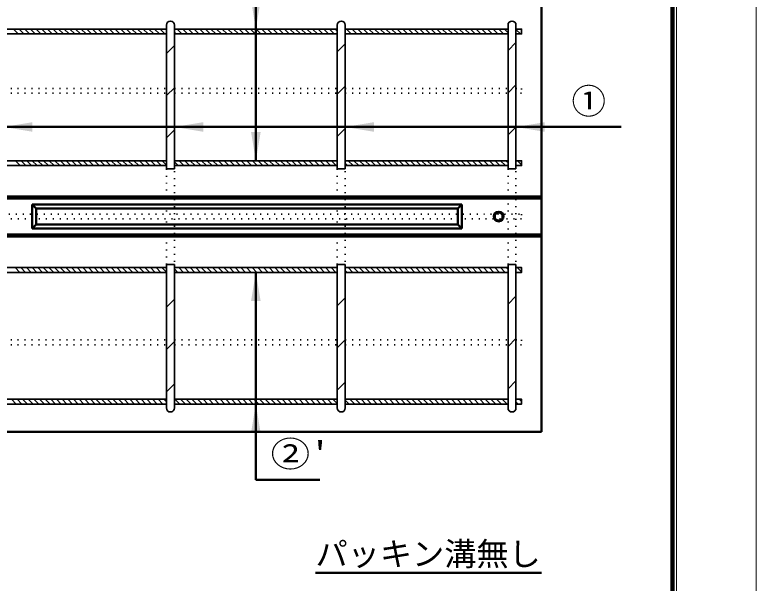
# Model space of a CAD drawing. Units: millimetres, scale not verified. Extents: x -2102 to 2102, y -1485 to 1485.
# Drawn here: x 1173 to 2102, y 404 to 1117 of the extents above; entities that cross this region are included whole.
import ezdxf
from ezdxf.enums import TextEntityAlignment as Align

# ---------------------------------------------------------------- set-up
doc = ezdxf.new("R2010")
doc.units = ezdxf.units.MM
doc.header["$LTSCALE"] = 5
doc.linetypes.add('DOTTED', pattern=[1.75, 0.25, -1.5])
doc.layers.add('0-0_V-nasSTD', color=7, linetype='Continuous', lineweight=35)
doc.layers.add('0-1_0', color=7, linetype='Continuous', lineweight=50)
doc.styles.add('ＭＳ ゴシック', font='')
doc.styles.get('ＭＳ ゴシック').set_extended_font_data('MS Gothic')

msp = doc.modelspace()

# ---------------------------------------------------------------- linework, layer by layer
at = {"layer": '0-0_V-nasSTD', "lineweight": 50}
for p, q in [((1475.5, 933.887), (1475.5, 1163.887)), ((1159.5, 976.208), (1933.5, 976.208)), ((1095, 888.887), (1833.5, 888.887)), ((1095, 886.387), (1833.5, 886.387)), ((1195, 878.887), (1733.5, 878.887)), ((1195, 878.887), (1195, 848.887)), ((1200, 873.887), (1195, 878.887)), ((1200, 873.887), (1728.5, 873.887)), ((1200, 873.887), (1200, 853.887)), ((1728.5, 873.887), (1733.5, 878.887)), ((1728.5, 873.887), (1728.5, 853.887)), ((1733.5, 878.887), (1733.5, 848.887)), ((1200, 853.887), (1195, 848.887)), ((1195, 848.887), (1733.5, 848.887)), ((1200, 853.887), (1728.5, 853.887)), ((1728.5, 853.887), (1733.5, 848.887)), ((1833.5, 841.387), (1095, 841.387)), ((1095, 838.887), (1833.5, 838.887)), ((1475.5, 793.887), (1475.5, 533.887))]:
    msp.add_line(p, q, dxfattribs=at)
at = {"layer": '0-0_V-nasSTD'}
for p, q in [((1159.5, 1098.887), (1363.5, 1098.887)), ((1171.798, 1098.887), (1177.798, 1092.887)), ((1178.869, 1098.887), (1184.869, 1092.887)), ((1185.94, 1098.887), (1191.94, 1092.887)), ((1193.011, 1098.887), (1199.011, 1092.887)), ((1200.082, 1098.887), (1206.082, 1092.887)), ((1207.153, 1098.887), (1213.153, 1092.887)), ((1214.224, 1098.887), (1220.224, 1092.887)), ((1221.295, 1098.887), (1227.295, 1092.887)), ((1228.366, 1098.887), (1234.366, 1092.887)), ((1235.437, 1098.887), (1241.437, 1092.887)), ((1242.508, 1098.887), (1248.508, 1092.887)), ((1249.579, 1098.887), (1255.579, 1092.887)), ((1256.65, 1098.887), (1262.65, 1092.887)), ((1263.721, 1098.887), (1269.721, 1092.887)), ((1270.792, 1098.887), (1276.792, 1092.887)), ((1277.864, 1098.887), (1283.864, 1092.887)), ((1284.935, 1098.887), (1290.935, 1092.887)), ((1292.006, 1098.887), (1298.006, 1092.887)), ((1299.077, 1098.887), (1305.077, 1092.887)), ((1306.148, 1098.887), (1312.148, 1092.887)), ((1313.219, 1098.887), (1319.219, 1092.887)), ((1320.29, 1098.887), (1326.29, 1092.887)), ((1327.361, 1098.887), (1333.361, 1092.887)), ((1334.432, 1098.887), (1340.432, 1092.887)), ((1341.503, 1098.887), (1347.503, 1092.887)), ((1348.574, 1098.887), (1354.574, 1092.887)), ((1355.645, 1098.887), (1361.645, 1092.887)), ((1362.716, 1098.887), (1363.5, 1098.103)), ((1363.5, 1103.887), (1363.5, 923.887)), ((1373.5, 1103.887), (1373.5, 923.887)), ((1373.5, 1098.887), (1577.5, 1098.887)), ((1376.858, 1098.887), (1382.858, 1092.887)), ((1383.93, 1098.887), (1389.93, 1092.887)), ((1391.001, 1098.887), (1397.001, 1092.887)), ((1398.072, 1098.887), (1404.072, 1092.887)), ((1405.143, 1098.887), (1411.143, 1092.887)), ((1412.214, 1098.887), (1418.214, 1092.887)), ((1419.285, 1098.887), (1425.285, 1092.887)), ((1426.356, 1098.887), (1432.356, 1092.887)), ((1433.427, 1098.887), (1439.427, 1092.887)), ((1440.498, 1098.887), (1446.498, 1092.887)), ((1447.569, 1098.887), (1453.569, 1092.887)), ((1454.64, 1098.887), (1460.64, 1092.887)), ((1461.711, 1098.887), (1467.711, 1092.887)), ((1468.782, 1098.887), (1474.782, 1092.887)), ((1475.853, 1098.887), (1481.853, 1092.887)), ((1482.924, 1098.887), (1488.924, 1092.887)), ((1489.996, 1098.887), (1495.996, 1092.887)), ((1497.067, 1098.887), (1503.067, 1092.887)), ((1504.138, 1098.887), (1510.138, 1092.887)), ((1511.209, 1098.887), (1517.209, 1092.887)), ((1518.28, 1098.887), (1524.28, 1092.887)), ((1525.351, 1098.887), (1531.351, 1092.887)), ((1532.422, 1098.887), (1538.422, 1092.887)), ((1539.493, 1098.887), (1545.493, 1092.887)), ((1546.564, 1098.887), (1552.564, 1092.887)), ((1553.635, 1098.887), (1559.635, 1092.887)), ((1560.706, 1098.887), (1566.706, 1092.887)), ((1567.777, 1098.887), (1573.777, 1092.887)), ((1574.848, 1098.887), (1577.5, 1096.235)), ((1577.5, 1103.887), (1577.5, 923.887)), ((1587.5, 1103.887), (1587.5, 923.887)), ((1587.5, 1098.887), (1791.5, 1098.887)), ((1588.991, 1098.887), (1594.991, 1092.887)), ((1596.062, 1098.887), (1602.062, 1092.887)), ((1603.133, 1098.887), (1609.133, 1092.887)), ((1610.204, 1098.887), (1616.204, 1092.887)), ((1617.275, 1098.887), (1623.275, 1092.887)), ((1624.346, 1098.887), (1630.346, 1092.887)), ((1631.417, 1098.887), (1637.417, 1092.887)), ((1638.488, 1098.887), (1644.488, 1092.887)), ((1645.559, 1098.887), (1651.559, 1092.887)), ((1652.63, 1098.887), (1658.63, 1092.887)), ((1659.701, 1098.887), (1665.701, 1092.887)), ((1666.772, 1098.887), (1672.772, 1092.887)), ((1673.843, 1098.887), (1679.843, 1092.887)), ((1680.914, 1098.887), (1686.914, 1092.887)), ((1687.985, 1098.887), (1693.985, 1092.887)), ((1695.057, 1098.887), (1701.057, 1092.887)), ((1702.128, 1098.887), (1708.128, 1092.887)), ((1709.199, 1098.887), (1715.199, 1092.887)), ((1716.27, 1098.887), (1722.27, 1092.887)), ((1723.341, 1098.887), (1729.341, 1092.887)), ((1730.412, 1098.887), (1736.412, 1092.887)), ((1737.483, 1098.887), (1743.483, 1092.887)), ((1744.554, 1098.887), (1750.554, 1092.887)), ((1751.625, 1098.887), (1757.625, 1092.887)), ((1758.696, 1098.887), (1764.696, 1092.887)), ((1765.767, 1098.887), (1771.767, 1092.887)), ((1772.838, 1098.887), (1778.838, 1092.887)), ((1779.909, 1098.887), (1785.909, 1092.887)), ((1786.98, 1098.887), (1791.5, 1094.367)), ((1791.5, 1103.887), (1791.5, 923.887)), ((1801.5, 1103.887), (1801.5, 923.887)), ((1808.5, 1098.887), (1801.5, 1098.887)), ((1801.5, 1098.509), (1807.123, 1092.887)), ((1808.194, 1098.887), (1808.5, 1098.58)), ((1159.5, 1092.887), (1363.5, 1092.887)), ((1373.5, 1095.174), (1375.787, 1092.887)), ((1373.5, 1092.887), (1577.5, 1092.887)), ((1587.5, 1093.306), (1587.919, 1092.887)), ((1587.5, 1092.887), (1791.5, 1092.887)), ((1363.5, 1068.507), (1373.5, 1078.507)), ((1577.5, 1070.375), (1587.5, 1080.375)), ((1791.5, 1072.243), (1801.5, 1082.243)), ((1363.5, 1015.474), (1373.5, 1025.474)), ((1577.5, 1017.342), (1587.5, 1027.342)), ((1791.5, 1019.21), (1801.5, 1029.21)), ((1791.5, 966.177), (1801.5, 976.177)), ((1363.5, 962.441), (1373.5, 972.441)), ((1577.5, 964.309), (1587.5, 974.309)), ((1159.5, 933.887), (1363.5, 933.887)), ((1174.163, 933.887), (1180.163, 927.887)), ((1181.234, 933.887), (1187.234, 927.887)), ((1188.305, 933.887), (1194.305, 927.887)), ((1195.376, 933.887), (1201.376, 927.887)), ((1202.447, 933.887), (1208.447, 927.887)), ((1209.518, 933.887), (1215.518, 927.887)), ((1216.589, 933.887), (1222.589, 927.887)), ((1223.66, 933.887), (1229.66, 927.887)), ((1230.731, 933.887), (1236.731, 927.887)), ((1237.803, 933.887), (1243.803, 927.887)), ((1244.874, 933.887), (1250.874, 927.887)), ((1251.945, 933.887), (1257.945, 927.887)), ((1259.016, 933.887), (1265.016, 927.887)), ((1266.087, 933.887), (1272.087, 927.887)), ((1273.158, 933.887), (1279.158, 927.887)), ((1280.229, 933.887), (1286.229, 927.887)), ((1287.3, 933.887), (1293.3, 927.887)), ((1294.371, 933.887), (1300.371, 927.887)), ((1301.442, 933.887), (1307.442, 927.887)), ((1308.513, 933.887), (1314.513, 927.887)), ((1315.584, 933.887), (1321.584, 927.887)), ((1322.655, 933.887), (1328.655, 927.887)), ((1329.726, 933.887), (1335.726, 927.887)), ((1336.798, 933.887), (1342.798, 927.887)), ((1343.869, 933.887), (1349.869, 927.887)), ((1350.94, 933.887), (1356.94, 927.887)), ((1358.011, 933.887), (1363.5, 928.397)), ((1373.5, 933.887), (1577.5, 933.887)), ((1373.5, 932.54), (1378.153, 927.887)), ((1379.224, 933.887), (1385.224, 927.887)), ((1386.295, 933.887), (1392.295, 927.887)), ((1393.366, 933.887), (1399.366, 927.887)), ((1400.437, 933.887), (1406.437, 927.887)), ((1407.508, 933.887), (1413.508, 927.887)), ((1414.579, 933.887), (1420.579, 927.887)), ((1421.65, 933.887), (1427.65, 927.887)), ((1428.721, 933.887), (1434.721, 927.887)), ((1435.792, 933.887), (1441.792, 927.887)), ((1442.864, 933.887), (1448.864, 927.887)), ((1449.935, 933.887), (1455.935, 927.887)), ((1457.006, 933.887), (1463.006, 927.887)), ((1464.077, 933.887), (1470.077, 927.887)), ((1471.148, 933.887), (1477.148, 927.887)), ((1478.219, 933.887), (1484.219, 927.887)), ((1485.29, 933.887), (1491.29, 927.887)), ((1492.361, 933.887), (1498.361, 927.887)), ((1499.432, 933.887), (1505.432, 927.887)), ((1506.503, 933.887), (1512.503, 927.887)), ((1513.574, 933.887), (1519.574, 927.887)), ((1520.645, 933.887), (1526.645, 927.887)), ((1527.716, 933.887), (1533.716, 927.887)), ((1534.787, 933.887), (1540.787, 927.887)), ((1541.858, 933.887), (1547.858, 927.887)), ((1548.93, 933.887), (1554.93, 927.887)), ((1556.001, 933.887), (1562.001, 927.887)), ((1563.072, 933.887), (1569.072, 927.887)), ((1570.143, 933.887), (1576.143, 927.887)), ((1577.214, 933.887), (1577.5, 933.601)), ((1587.5, 933.887), (1791.5, 933.887)), ((1587.5, 930.672), (1590.285, 927.887)), ((1591.356, 933.887), (1597.356, 927.887)), ((1598.427, 933.887), (1604.427, 927.887)), ((1605.498, 933.887), (1611.498, 927.887)), ((1612.569, 933.887), (1618.569, 927.887)), ((1619.64, 933.887), (1625.64, 927.887)), ((1626.711, 933.887), (1632.711, 927.887)), ((1633.782, 933.887), (1639.782, 927.887)), ((1640.853, 933.887), (1646.853, 927.887)), ((1647.924, 933.887), (1653.924, 927.887)), ((1654.996, 933.887), (1660.996, 927.887)), ((1662.067, 933.887), (1668.067, 927.887)), ((1669.138, 933.887), (1675.138, 927.887)), ((1676.209, 933.887), (1682.209, 927.887)), ((1683.28, 933.887), (1689.28, 927.887)), ((1690.351, 933.887), (1696.351, 927.887)), ((1697.422, 933.887), (1703.422, 927.887)), ((1704.493, 933.887), (1710.493, 927.887)), ((1711.564, 933.887), (1717.564, 927.887)), ((1718.635, 933.887), (1724.635, 927.887)), ((1725.706, 933.887), (1731.706, 927.887)), ((1732.777, 933.887), (1738.777, 927.887)), ((1739.848, 933.887), (1745.848, 927.887)), ((1746.919, 933.887), (1752.919, 927.887)), ((1753.991, 933.887), (1759.991, 927.887)), ((1761.062, 933.887), (1767.062, 927.887)), ((1768.133, 933.887), (1774.133, 927.887)), ((1775.204, 933.887), (1781.204, 927.887)), ((1782.275, 933.887), (1788.275, 927.887)), ((1789.346, 933.887), (1791.5, 931.733)), ((1803.488, 933.887), (1808.5, 928.875)), ((1159.5, 927.887), (1363.5, 927.887)), ((1363.5, 923.887), (1373.5, 923.887)), ((1373.5, 927.887), (1577.5, 927.887)), ((1577.5, 923.887), (1587.5, 923.887)), ((1587.5, 927.887), (1791.5, 927.887)), ((1791.5, 923.887), (1801.5, 923.887)), ((1801.5, 928.804), (1802.417, 927.887)), ((1159.5, 799.887), (1363.5, 799.887)), ((1173.813, 799.887), (1179.813, 793.887)), ((1180.884, 799.887), (1186.884, 793.887)), ((1187.955, 799.887), (1193.955, 793.887)), ((1195.026, 799.887), (1201.026, 793.887)), ((1202.097, 799.887), (1208.097, 793.887)), ((1209.168, 799.887), (1215.168, 793.887)), ((1216.239, 799.887), (1222.239, 793.887)), ((1223.31, 799.887), (1229.31, 793.887)), ((1230.381, 799.887), (1236.381, 793.887)), ((1237.452, 799.887), (1243.452, 793.887)), ((1244.523, 799.887), (1250.523, 793.887)), ((1251.594, 799.887), (1257.594, 793.887)), ((1258.665, 799.887), (1264.665, 793.887)), ((1265.737, 799.887), (1271.737, 793.887)), ((1272.808, 799.887), (1278.808, 793.887)), ((1279.879, 799.887), (1285.879, 793.887)), ((1286.95, 799.887), (1292.95, 793.887)), ((1294.021, 799.887), (1300.021, 793.887)), ((1301.092, 799.887), (1307.092, 793.887)), ((1308.163, 799.887), (1314.163, 793.887)), ((1315.234, 799.887), (1321.234, 793.887)), ((1322.305, 799.887), (1328.305, 793.887)), ((1329.376, 799.887), (1335.376, 793.887)), ((1336.447, 799.887), (1342.447, 793.887)), ((1343.518, 799.887), (1349.518, 793.887)), ((1350.589, 799.887), (1356.589, 793.887)), ((1357.66, 799.887), (1363.5, 794.047)), ((1363.5, 803.887), (1363.5, 623.887)), ((1363.5, 803.887), (1373.5, 803.887)), ((1363.5, 803.342), (1364.044, 803.887)), ((1373.5, 803.887), (1373.5, 623.887)), ((1373.5, 799.887), (1577.5, 799.887)), ((1378.874, 799.887), (1384.874, 793.887)), ((1385.945, 799.887), (1391.945, 793.887)), ((1393.016, 799.887), (1399.016, 793.887)), ((1400.087, 799.887), (1406.087, 793.887)), ((1407.158, 799.887), (1413.158, 793.887)), ((1414.229, 799.887), (1420.229, 793.887)), ((1421.3, 799.887), (1427.3, 793.887)), ((1428.371, 799.887), (1434.371, 793.887)), ((1435.442, 799.887), (1441.442, 793.887)), ((1442.513, 799.887), (1448.513, 793.887)), ((1449.584, 799.887), (1455.584, 793.887)), ((1456.655, 799.887), (1462.655, 793.887)), ((1463.726, 799.887), (1469.726, 793.887)), ((1470.798, 799.887), (1476.798, 793.887)), ((1477.869, 799.887), (1483.869, 793.887)), ((1484.94, 799.887), (1490.94, 793.887)), ((1492.011, 799.887), (1498.011, 793.887)), ((1499.082, 799.887), (1505.082, 793.887)), ((1506.153, 799.887), (1512.153, 793.887)), ((1513.224, 799.887), (1519.224, 793.887)), ((1520.295, 799.887), (1526.295, 793.887)), ((1527.366, 799.887), (1533.366, 793.887)), ((1534.437, 799.887), (1540.437, 793.887)), ((1541.508, 799.887), (1547.508, 793.887)), ((1548.579, 799.887), (1554.579, 793.887)), ((1555.65, 799.887), (1561.65, 793.887)), ((1562.721, 799.887), (1568.721, 793.887)), ((1569.792, 799.887), (1575.792, 793.887)), ((1576.864, 799.887), (1577.5, 799.25)), ((1577.5, 803.887), (1577.5, 623.887)), ((1577.5, 803.887), (1587.5, 803.887)), ((1587.5, 803.887), (1587.5, 623.887)), ((1587.5, 799.887), (1791.5, 799.887)), ((1591.006, 799.887), (1597.006, 793.887)), ((1598.077, 799.887), (1604.077, 793.887)), ((1605.148, 799.887), (1611.148, 793.887)), ((1612.219, 799.887), (1618.219, 793.887)), ((1619.29, 799.887), (1625.29, 793.887)), ((1626.361, 799.887), (1632.361, 793.887)), ((1633.432, 799.887), (1639.432, 793.887)), ((1640.503, 799.887), (1646.503, 793.887)), ((1647.574, 799.887), (1653.574, 793.887)), ((1654.645, 799.887), (1660.645, 793.887)), ((1661.716, 799.887), (1667.716, 793.887)), ((1668.787, 799.887), (1674.787, 793.887)), ((1675.858, 799.887), (1681.858, 793.887)), ((1682.93, 799.887), (1688.93, 793.887)), ((1690.001, 799.887), (1696.001, 793.887)), ((1697.072, 799.887), (1703.072, 793.887)), ((1704.143, 799.887), (1710.143, 793.887)), ((1711.214, 799.887), (1717.214, 793.887)), ((1718.285, 799.887), (1724.285, 793.887)), ((1725.356, 799.887), (1731.356, 793.887)), ((1732.427, 799.887), (1738.427, 793.887)), ((1739.498, 799.887), (1745.498, 793.887)), ((1746.569, 799.887), (1752.569, 793.887)), ((1753.64, 799.887), (1759.64, 793.887)), ((1760.711, 799.887), (1766.711, 793.887)), ((1767.782, 799.887), (1773.782, 793.887)), ((1774.853, 799.887), (1780.853, 793.887)), ((1781.924, 799.887), (1787.924, 793.887)), ((1788.996, 799.887), (1791.5, 797.382)), ((1791.5, 803.887), (1791.5, 623.887)), ((1791.5, 803.887), (1801.5, 803.887)), ((1801.5, 803.887), (1801.5, 623.887)), ((1803.138, 799.887), (1808.5, 794.524)), ((1159.5, 793.887), (1363.5, 793.887)), ((1373.5, 798.189), (1377.803, 793.887)), ((1373.5, 793.887), (1577.5, 793.887)), ((1587.5, 796.321), (1589.935, 793.887)), ((1587.5, 793.887), (1791.5, 793.887)), ((1801.5, 793.887), (1808.5, 793.887)), ((1577.5, 752.177), (1587.5, 762.177)), ((1791.5, 754.045), (1801.5, 764.045)), ((1363.5, 750.309), (1373.5, 760.309)), ((1363.5, 697.276), (1373.5, 707.276)), ((1577.5, 699.144), (1587.5, 709.144)), ((1791.5, 701.012), (1801.5, 711.012)), ((1363.5, 644.243), (1373.5, 654.243)), ((1577.5, 646.111), (1587.5, 656.111)), ((1791.5, 647.979), (1801.5, 657.979)), ((1159.5, 634.887), (1363.5, 634.887)), ((1169.107, 634.887), (1175.107, 628.887)), ((1176.178, 634.887), (1182.178, 628.887)), ((1183.249, 634.887), (1189.249, 628.887)), ((1190.32, 634.887), (1196.32, 628.887)), ((1197.391, 634.887), (1203.391, 628.887)), ((1204.462, 634.887), (1210.462, 628.887)), ((1211.533, 634.887), (1217.533, 628.887)), ((1218.605, 634.887), (1224.605, 628.887)), ((1225.676, 634.887), (1231.676, 628.887)), ((1232.747, 634.887), (1238.747, 628.887)), ((1239.818, 634.887), (1245.818, 628.887)), ((1246.889, 634.887), (1252.889, 628.887)), ((1253.96, 634.887), (1259.96, 628.887)), ((1261.031, 634.887), (1267.031, 628.887)), ((1268.102, 634.887), (1274.102, 628.887)), ((1275.173, 634.887), (1281.173, 628.887)), ((1282.244, 634.887), (1288.244, 628.887)), ((1289.315, 634.887), (1295.315, 628.887)), ((1296.386, 634.887), (1302.386, 628.887)), ((1303.457, 634.887), (1309.457, 628.887)), ((1310.528, 634.887), (1316.528, 628.887)), ((1317.599, 634.887), (1323.599, 628.887)), ((1324.671, 634.887), (1330.671, 628.887)), ((1331.742, 634.887), (1337.742, 628.887)), ((1338.813, 634.887), (1344.813, 628.887)), ((1345.884, 634.887), (1351.884, 628.887)), ((1352.955, 634.887), (1358.955, 628.887)), ((1360.026, 634.887), (1363.5, 631.413)), ((1373.5, 634.887), (1577.5, 634.887)), ((1374.168, 634.887), (1380.168, 628.887)), ((1381.239, 634.887), (1387.239, 628.887)), ((1388.31, 634.887), (1394.31, 628.887)), ((1395.381, 634.887), (1401.381, 628.887)), ((1402.452, 634.887), (1408.452, 628.887)), ((1409.523, 634.887), (1415.523, 628.887)), ((1416.594, 634.887), (1422.594, 628.887)), ((1423.665, 634.887), (1429.665, 628.887)), ((1430.737, 634.887), (1436.737, 628.887)), ((1437.808, 634.887), (1443.808, 628.887)), ((1444.879, 634.887), (1450.879, 628.887)), ((1451.95, 634.887), (1457.95, 628.887)), ((1459.021, 634.887), (1465.021, 628.887)), ((1466.092, 634.887), (1472.092, 628.887)), ((1473.163, 634.887), (1479.163, 628.887)), ((1480.234, 634.887), (1486.234, 628.887)), ((1487.305, 634.887), (1493.305, 628.887)), ((1494.376, 634.887), (1500.376, 628.887)), ((1501.447, 634.887), (1507.447, 628.887)), ((1508.518, 634.887), (1514.518, 628.887)), ((1515.589, 634.887), (1521.589, 628.887)), ((1522.66, 634.887), (1528.66, 628.887)), ((1529.731, 634.887), (1535.731, 628.887)), ((1536.803, 634.887), (1542.803, 628.887)), ((1543.874, 634.887), (1549.874, 628.887)), ((1550.945, 634.887), (1556.945, 628.887)), ((1558.016, 634.887), (1564.016, 628.887)), ((1565.087, 634.887), (1571.087, 628.887)), ((1572.158, 634.887), (1577.5, 629.545)), ((1587.5, 634.887), (1791.5, 634.887)), ((1587.5, 633.687), (1592.3, 628.887)), ((1593.371, 634.887), (1599.371, 628.887)), ((1600.442, 634.887), (1606.442, 628.887)), ((1607.513, 634.887), (1613.513, 628.887)), ((1614.584, 634.887), (1620.584, 628.887)), ((1621.655, 634.887), (1627.655, 628.887)), ((1628.726, 634.887), (1634.726, 628.887)), ((1635.798, 634.887), (1641.798, 628.887)), ((1642.869, 634.887), (1648.869, 628.887)), ((1649.94, 634.887), (1655.94, 628.887)), ((1657.011, 634.887), (1663.011, 628.887)), ((1664.082, 634.887), (1670.082, 628.887)), ((1671.153, 634.887), (1677.153, 628.887)), ((1678.224, 634.887), (1684.224, 628.887)), ((1685.295, 634.887), (1691.295, 628.887)), ((1692.366, 634.887), (1698.366, 628.887)), ((1699.437, 634.887), (1705.437, 628.887)), ((1706.508, 634.887), (1712.508, 628.887)), ((1713.579, 634.887), (1719.579, 628.887)), ((1720.65, 634.887), (1726.65, 628.887)), ((1727.721, 634.887), (1733.721, 628.887)), ((1734.792, 634.887), (1740.792, 628.887)), ((1741.864, 634.887), (1747.864, 628.887)), ((1748.935, 634.887), (1754.935, 628.887)), ((1756.006, 634.887), (1762.006, 628.887)), ((1763.077, 634.887), (1769.077, 628.887)), ((1770.148, 634.887), (1776.148, 628.887)), ((1777.219, 634.887), (1783.219, 628.887)), ((1784.29, 634.887), (1790.29, 628.887)), ((1801.5, 631.819), (1804.432, 628.887)), ((1805.503, 634.887), (1808.5, 631.89)), ((1159.5, 628.887), (1363.5, 628.887)), ((1373.5, 628.887), (1577.5, 628.887)), ((1587.5, 628.887), (1791.5, 628.887)), ((1801.5, 628.887), (1808.5, 628.887))]:
    msp.add_line(p, q, dxfattribs=at)
at = {"layer": '0-0_V-nasSTD', "linetype": 'DOTTED'}
for p, q in [((1159.5, 1024.529), (1363.5, 1024.529)), ((1373.5, 1024.529), (1577.5, 1024.529)), ((1587.5, 1024.529), (1791.5, 1024.529)), ((1159.5, 1018.529), (1363.5, 1018.529)), ((1373.5, 1018.529), (1577.5, 1018.529)), ((1587.5, 1018.529), (1791.5, 1018.529)), ((1363.5, 923.887), (1363.5, 866.887)), ((1373.5, 866.887), (1373.5, 923.887)), ((1577.5, 923.887), (1577.5, 866.887)), ((1587.5, 866.887), (1587.5, 923.887)), ((1791.5, 923.887), (1791.5, 866.887)), ((1801.5, 866.887), (1801.5, 923.887)), ((833.5, 866.887), (1808.5, 866.887)), ((1808.5, 866.887), (1808.5, 860.887)), ((1808.5, 860.887), (833.5, 860.887)), ((1363.5, 803.887), (1363.5, 860.887)), ((1373.5, 860.887), (1373.5, 803.887)), ((1577.5, 803.887), (1577.5, 860.887)), ((1587.5, 860.887), (1587.5, 803.887)), ((1791.5, 803.887), (1791.5, 860.887)), ((1801.5, 860.887), (1801.5, 803.887)), ((1159.5, 709.244), (1363.5, 709.244)), ((1373.5, 709.244), (1577.5, 709.244)), ((1587.5, 709.244), (1791.5, 709.244)), ((1159.5, 703.244), (1363.5, 703.244)), ((1373.5, 703.244), (1577.5, 703.244)), ((1587.5, 703.244), (1791.5, 703.244))]:
    msp.add_line(p, q, dxfattribs=at)
at = {"layer": '0-0_V-nasSTD', "lineweight": 18}
for points in [[(-2102.5, -1485), (-2102.5, 1485), (2102.5, 1485), (2102.5, -1485)], [(-2002.5, -1385), (-2002.5, 1385), (2002.5, 1385), (2002.5, -1385)]]:
    msp.add_lwpolyline(points, close=True, dxfattribs=at)
at = {"layer": '0-0_V-nasSTD', "lineweight": 100}
msp.add_lwpolyline([(1997.5, -1380), (1997.5, 1380), (-1997.5, 1380)], dxfattribs=at)
at = {"layer": '0-0_V-nasSTD'}
for points in [[(1801.5, 1098.887), (1808.5, 1098.887), (1808.5, 1092.887), (1801.5, 1092.887)], [(1801.5, 1092.887), (1808.5, 1092.887), (1808.5, 1098.887)], [(1801.5, 933.887), (1808.5, 933.887), (1808.5, 927.887), (1801.5, 927.887)], [(1801.5, 927.887), (1808.5, 927.887), (1808.5, 933.887), (1801.5, 933.887)], [(1801.5, 799.887), (1808.5, 799.887), (1808.5, 793.887), (1801.5, 793.887)], [(1808.5, 793.887), (1808.5, 799.887), (1801.5, 799.887)], [(1801.5, 634.887), (1808.5, 634.887), (1808.5, 628.887), (1801.5, 628.887)], [(1808.5, 628.887), (1808.5, 634.887), (1801.5, 634.887)]]:
    msp.add_lwpolyline(points, dxfattribs=at)
at = {"layer": '0-0_V-nasSTD', "linetype": 'DOTTED'}
for points in [[(1801.5, 1024.529), (1808.5, 1024.529), (1808.5, 1018.529), (1801.5, 1018.529)], [(1801.5, 709.244), (1808.5, 709.244), (1808.5, 703.244), (1801.5, 703.244)]]:
    msp.add_lwpolyline(points, dxfattribs=at)
at = {"layer": '0-0_V-nasSTD', "lineweight": 50}
for radius in [6, 5]:
    msp.add_circle((1779.8, 863.887), radius, dxfattribs=at)
at = {"layer": '0-0_V-nasSTD'}
for centre, start, end in [((1368.5, 1103.887), 0, 180), ((1582.5, 1103.887), 0, 180), ((1796.5, 1103.887), 0, 180), ((1368.5, 623.887), 180, 0), ((1582.5, 623.887), 180, 0), ((1796.5, 623.887), 180, 0)]:
    msp.add_arc(centre, 5, start, end, dxfattribs=at)
for points in [[(1469.5, 1134.887), (1475.5, 1098.887), (1481.5, 1134.887)], [(1159.5, 976.208), (1195.5, 970.208), (1195.5, 982.208)], [(1373.5, 976.208), (1409.5, 970.208), (1409.5, 982.208)], [(1587.5, 976.208), (1623.5, 970.208), (1623.5, 982.208)], [(1801.5, 976.208), (1837.5, 970.208), (1837.5, 982.208)], [(1469.5, 969.887), (1475.5, 933.887), (1481.5, 969.887)], [(1469.5, 757.887), (1475.5, 793.887), (1481.5, 757.887)], [(1469.5, 592.887), (1475.5, 628.887), (1481.5, 592.887)]]:
    msp.add_solid(points, dxfattribs=at)
at = {"layer": '0-1_0'}
for p, q in [((1833.5, 593.887), (1833.5, 1133.887)), ((1095, 593.887), (1833.5, 593.887)), ((1475.5, 533.887), (1555.5, 533.887)), ((1550.292, 417.327), (1833.5, 417.327))]:
    msp.add_line(p, q, dxfattribs=at)

# ---------------------------------------------------------------- texts
at = {"layer": '0-0_V-nasSTD', "style": 'ＭＳ ゴシック'}
for s, height, p in [('①', 31.67, (1871.068, 983.208)), ('パッキン溝無し', 29.56, (1550.292, 417.327))]:
    msp.add_text(s, height=height, dxfattribs=at).set_placement(p, align=Align.BOTTOM_LEFT)
at = {"layer": '0-0_V-nasSTD', "style": 'ＭＳ ゴシック', "width": 1.15}
msp.add_text("②'", height=31.67, dxfattribs=at).set_placement((1493.9, 540.887), align=Align.BOTTOM_LEFT)

doc.saveas('drawing.dxf')
